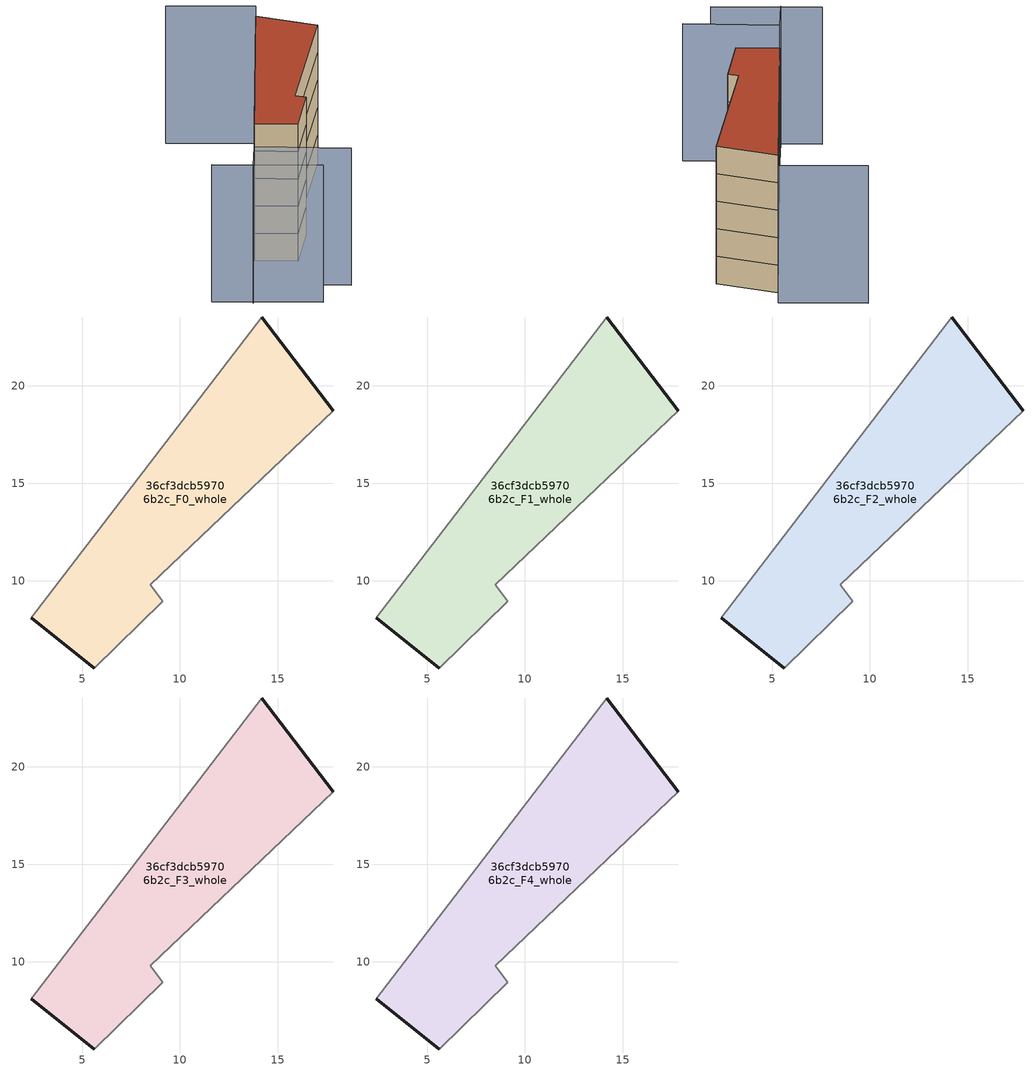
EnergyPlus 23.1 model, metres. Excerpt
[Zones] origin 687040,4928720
36cf3dcb59706b2c_F0_whole
 floor ground (EU_floor_Construction): 14.18,23.51 17.84,18.71 8.48,9.8 9.11,8.97 5.6,5.54 2.39,8.12 z0
 wall outside (EU_wall_Construction): 17.84,18.71 14.18,23.51 / 2.39,8.12 5.6,5.54 z0:3
 wall adiabatic (EU_wall_Construction): 5.6,5.54 9.11,8.97 8.48,9.8 17.84,18.71 / 14.18,23.51 2.39,8.12 z0:3
36cf3dcb59706b2c_F1_whole
 floor to 36cf3dcb59706b2c_F0_whole (EU_floor_Construction): 14.18,23.51 17.84,18.71 8.48,9.8 9.11,8.97 5.6,5.54 2.39,8.12 z3
 wall outside (EU_wall_Construction): 17.84,18.71 14.18,23.51 / 2.39,8.12 5.6,5.54 z3:6
 wall adiabatic (EU_wall_Construction): 5.6,5.54 9.11,8.97 8.48,9.8 17.84,18.71 / 14.18,23.51 2.39,8.12 z3:6
36cf3dcb59706b2c_F2_whole
 floor to 36cf3dcb59706b2c_F1_whole (EU_floor_Construction): 14.18,23.51 17.84,18.71 8.48,9.8 9.11,8.97 5.6,5.54 2.39,8.12 z6
 wall outside (EU_wall_Construction): 17.84,18.71 14.18,23.51 / 2.39,8.12 5.6,5.54 z6:9
 wall adiabatic (EU_wall_Construction): 5.6,5.54 9.11,8.97 8.48,9.8 17.84,18.71 / 14.18,23.51 2.39,8.12 z6:9
36cf3dcb59706b2c_F3_whole
 floor to 36cf3dcb59706b2c_F2_whole (EU_floor_Construction): 14.18,23.51 17.84,18.71 8.48,9.8 9.11,8.97 5.6,5.54 2.39,8.12 z9
 wall outside (EU_wall_Construction): 17.84,18.71 14.18,23.51 / 2.39,8.12 5.6,5.54 z9:12
 wall adiabatic (EU_wall_Construction): 5.6,5.54 9.11,8.97 8.48,9.8 17.84,18.71 / 14.18,23.51 2.39,8.12 z9:12
36cf3dcb59706b2c_F4_whole
 floor to 36cf3dcb59706b2c_F3_whole (EU_floor_Construction): 14.18,23.51 17.84,18.71 8.48,9.8 9.11,8.97 5.6,5.54 2.39,8.12 z12
 wall outside (EU_wall_Construction): 17.84,18.71 14.18,23.51 / 2.39,8.12 5.6,5.54 z12:15
 wall adiabatic (EU_wall_Construction): 5.6,5.54 9.11,8.97 8.48,9.8 17.84,18.71 / 14.18,23.51 2.39,8.12 z12:15
 roof outside (EU_roof_Construction): 9.11,8.97 8.48,9.8 17.84,18.71 14.18,23.51 2.39,8.12 5.6,5.54 z15
shading: -5.26,4.57 2.98,-1.78 / -2.31,2.07 -0.12,4.79 / -0.12,4.79 6.97,-0.91 / 8.6,30.1 15.3,24.97 z0:15
[Building]
EU S2 Campaign: North Axis=0; Terrain=City; Solar Distribution=FullExterior
[Site:Location]
Bologna: Latitude=44.5; Longitude=11.25; Time Zone=1; Elevation=37
[SizingPeriod:WeatherFileDays]
AnnualSizingPeriod: Begin Month=1; Begin Day of Month=1; End Month=12; End Day of Month=31; Day of Week for Start Day=Monday; Use Weather File Daylight Saving Period=No; Use Weather File Rain and Snow Indicators=No
[MATERIAL]
EU_InternalMass_Material: Roughness=MediumRough; Thickness=0.1; Conductivity=1; Density=1800; Specific Heat=900; Thermal Absorptance=0.9; Solar Absorptance=0.7; Visible Absorptance=0.7
[MATERIAL:NOMASS] Roughness=MediumRough; Thermal Absorptance=0.9; Solar Absorptance=0.7; Visible Absorptance=0.7
Name | Thermal Resistance
EU_wall_NoMass | 0.905828
EU_roof_NoMass | 0.37593
EU_floor_NoMass | 0.67114
[CONSTRUCTION]
EU_wall_Construction: EU_wall_NoMass
EU_roof_Construction: EU_roof_NoMass
EU_floor_Construction: EU_floor_NoMass
EU_InternalMass_Construction: EU_InternalMass_Material
[ZONE] Type=1; Multiplier=1; Ceiling Height=autocalculate; Floor Area=autocalculate; Part of Total Floor Area=Yes
Name | Volume
36cf3dcb59706b2c_F0_whole | 266.586
36cf3dcb59706b2c_F1_whole; 36cf3dcb59706b2c_F2_whole; 36cf3dcb59706b2c_F3_whole; 36cf3dcb59706b2c_F4_whole | 266.585
[INTERNALMASS] Construction=EU_InternalMass_Construction; Surface Area=88.8617
Name | Zone or ZoneList
36cf3dcb59706b2c_F0_whole_EU_InternalMass | 36cf3dcb59706b2c_F0_whole
36cf3dcb59706b2c_F1_whole_EU_InternalMass | 36cf3dcb59706b2c_F1_whole
36cf3dcb59706b2c_F2_whole_EU_InternalMass | 36cf3dcb59706b2c_F2_whole
36cf3dcb59706b2c_F3_whole_EU_InternalMass | 36cf3dcb59706b2c_F3_whole
36cf3dcb59706b2c_F4_whole_EU_InternalMass | 36cf3dcb59706b2c_F4_whole
[OTHEREQUIPMENT] Fuel Type=Electricity; Design Level Calculation Method=Watts/Area; Power per Zone Floor Area=1; Fraction Latent=0; Fraction Radiant=0; Fraction Lost=0; Carbon Dioxide Generation Rate=0; EndUse Subcategory=EU_Step8_InternalGains
Name | Zone or ZoneList or Space or SpaceList | Schedule
EU_Step8_InternalGain_36cf3dcb59706b2c_F0_whole_f000 | 36cf3dcb59706b2c_F0_whole | EU_Step8_GainSchedule_36cf3dcb59706b2c_F0_whole_f000
EU_Step8_InternalGain_36cf3dcb59706b2c_F1_whole_f000 | 36cf3dcb59706b2c_F1_whole | EU_Step8_GainSchedule_36cf3dcb59706b2c_F1_whole_f000
EU_Step8_InternalGain_36cf3dcb59706b2c_F2_whole_f000 | 36cf3dcb59706b2c_F2_whole | EU_Step8_GainSchedule_36cf3dcb59706b2c_F2_whole_f000
EU_Step8_InternalGain_36cf3dcb59706b2c_F3_whole_f000 | 36cf3dcb59706b2c_F3_whole | EU_Step8_GainSchedule_36cf3dcb59706b2c_F3_whole_f000
EU_Step8_InternalGain_36cf3dcb59706b2c_F4_whole_f000 | 36cf3dcb59706b2c_F4_whole | EU_Step8_GainSchedule_36cf3dcb59706b2c_F4_whole_f000
[ZONEVENTILATION:DESIGNFLOWRATE] Schedule=EU_AlwaysOn; Design Flow Rate Calculation Method=AirChanges/Hour; Air Changes per Hour=0.73129; Ventilation Type=Natural; Fan Pressure Rise=0; Fan Total Efficiency=1; Constant Term Coefficient=1; Temperature Term Coefficient=0; Velocity Term Coefficient=0; Velocity Squared Term Coefficient=0; Minimum Indoor Temperature=-100; Maximum Indoor Temperature=100; Delta Temperature=-100; Minimum Outdoor Temperature=-100; Maximum Outdoor Temperature=100; Maximum Wind Speed=40
Name | Zone or ZoneList or Space or SpaceList
EU_ConstantAir_36cf3dcb59706b2c_F0_whole | 36cf3dcb59706b2c_F0_whole
EU_ConstantAir_36cf3dcb59706b2c_F1_whole | 36cf3dcb59706b2c_F1_whole
EU_ConstantAir_36cf3dcb59706b2c_F2_whole | 36cf3dcb59706b2c_F2_whole
EU_ConstantAir_36cf3dcb59706b2c_F3_whole | 36cf3dcb59706b2c_F3_whole
EU_ConstantAir_36cf3dcb59706b2c_F4_whole | 36cf3dcb59706b2c_F4_whole
[HVACTEMPLATE:THERMOSTAT] Constant Heating Setpoint=20; Constant Cooling Setpoint=50
EU_HeatOnly_36cf3dcb59706b2c_F0_whole; EU_HeatOnly_36cf3dcb59706b2c_F1_whole; EU_HeatOnly_36cf3dcb59706b2c_F2_whole; EU_HeatOnly_36cf3dcb59706b2c_F3_whole; EU_HeatOnly_36cf3dcb59706b2c_F4_whole
[HVACTEMPLATE:ZONE:IDEALLOADSAIRSYSTEM] System Availability Schedule=EU_AlwaysOn; Maximum Heating Supply Air Temperature=50; Minimum Cooling Supply Air Temperature=13; Maximum Heating Supply Air Humidity Ratio=0.0156; Minimum Cooling Supply Air Humidity Ratio=0.0077; Heating Limit=NoLimit; Cooling Limit=NoLimit; Heating Availability Schedule=EU_AlwaysOn; Cooling Availability Schedule=EU_CoolingOff; Dehumidification Control Type=ConstantSensibleHeatRatio; Cooling Sensible Heat Ratio=0.7; Dehumidification Setpoint=60; Humidification Control Type=None; Humidification Setpoint=30; Outdoor Air Method=None; Outdoor Air Flow Rate per Person=0.00944; Outdoor Air Flow Rate per Zone Floor Area=0; Outdoor Air Flow Rate per Zone=0; Demand Controlled Ventilation Type=None; Outdoor Air Economizer Type=NoEconomizer; Heat Recovery Type=None; Sensible Heat Recovery Effectiveness=0.7; Latent Heat Recovery Effectiveness=0.65
Name | Template Thermostat
36cf3dcb59706b2c_F0_whole | EU_HeatOnly_36cf3dcb59706b2c_F0_whole
36cf3dcb59706b2c_F1_whole | EU_HeatOnly_36cf3dcb59706b2c_F1_whole
36cf3dcb59706b2c_F2_whole | EU_HeatOnly_36cf3dcb59706b2c_F2_whole
36cf3dcb59706b2c_F3_whole | EU_HeatOnly_36cf3dcb59706b2c_F3_whole
36cf3dcb59706b2c_F4_whole | EU_HeatOnly_36cf3dcb59706b2c_F4_whole
[SIZING:ZONE] Zone Cooling Design Supply Air Temperature Input Method=SupplyAirTemperature; Zone Cooling Design Supply Air Temperature=13; Zone Heating Design Supply Air Temperature Input Method=SupplyAirTemperature; Zone Heating Design Supply Air Temperature=50; Zone Cooling Design Supply Air Humidity Ratio=0.008; Zone Heating Design Supply Air Humidity Ratio=0.008; Cooling Design Air Flow Method=DesignDay; Cooling Design Air Flow Rate=0; Cooling Minimum Air Flow per Zone Floor Area=0.000762; Cooling Minimum Air Flow=0; Cooling Minimum Air Flow Fraction=0.2; Heating Design Air Flow Method=DesignDay; Heating Design Air Flow Rate=0; Heating Maximum Air Flow per Zone Floor Area=0.002032; Heating Maximum Air Flow=0.141576; Heating Maximum Air Flow Fraction=0.3; Account for Dedicated Outdoor Air System=No; Dedicated Outdoor Air System Control Strategy=NeutralSupplyAir; Dedicated Outdoor Air Low Setpoint Temperature for Design=autosize; Dedicated Outdoor Air High Setpoint Temperature for Design=autosize; Zone Load Sizing Method=Sensible Load Only No Latent Load; Zone Latent Cooling Design Supply Air Humidity Ratio Input Method=HumidityRatioDifference; Zone Cooling Design Supply Air Humidity Ratio Difference=0.005; Zone Latent Heating Design Supply Air Humidity Ratio Input Method=HumidityRatioDifference; Zone Humidification Design Supply Air Humidity Ratio Difference=0.005
36cf3dcb59706b2c_F0_whole; 36cf3dcb59706b2c_F1_whole; 36cf3dcb59706b2c_F2_whole; 36cf3dcb59706b2c_F3_whole; 36cf3dcb59706b2c_F4_whole
[SCHEDULE:CONSTANT]
Name | Hourly Value
EU_AlwaysOn | 1
EU_CoolingOff | 0
[SCHEDULE:FILE] Column Number=1; Rows to Skip at Top=0; Number of Hours of Data=8760; Column Separator=Comma; Interpolate to Timestep=No; Minutes per Item=60; Adjust Schedule for Daylight Savings=Yes
Name | File
EU_Step8_GainSchedule_36cf3dcb59706b2c_F0_whole_f000 | ../../schedules/36cf3dcb59706b2c/36cf3dcb59706b2c_F0_whole_f000_gain.csv
EU_Step8_GainSchedule_36cf3dcb59706b2c_F1_whole_f000 | ../../schedules/36cf3dcb59706b2c/36cf3dcb59706b2c_F1_whole_f000_gain.csv
EU_Step8_GainSchedule_36cf3dcb59706b2c_F2_whole_f000 | ../../schedules/36cf3dcb59706b2c/36cf3dcb59706b2c_F2_whole_f000_gain.csv
EU_Step8_GainSchedule_36cf3dcb59706b2c_F3_whole_f000 | ../../schedules/36cf3dcb59706b2c/36cf3dcb59706b2c_F3_whole_f000_gain.csv
EU_Step8_GainSchedule_36cf3dcb59706b2c_F4_whole_f000 | ../../schedules/36cf3dcb59706b2c/36cf3dcb59706b2c_F4_whole_f000_gain.csv
